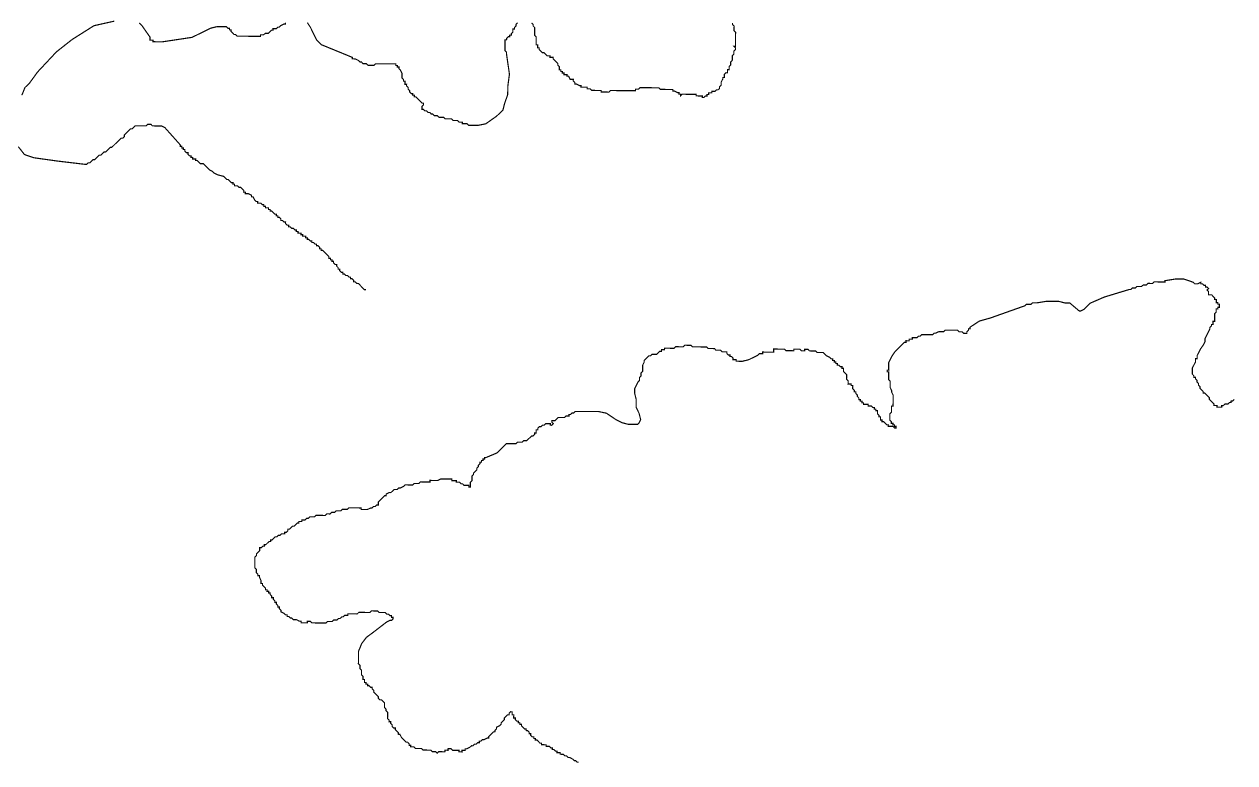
# Model space of a CAD drawing. Header units: metres. Extents: x 290190 to 339802, y 1811045 to 1991312.
# Drawn here: x 323416 to 326549, y 1824960 to 1826870 of the extents above; entities that cross this region are included whole.
import ezdxf

# ---------------------------------------------------------------- set-up
doc = ezdxf.new("R2010")
doc.units = ezdxf.units.M
doc.header["$MEASUREMENT"] = 0
doc.layers.add('HAZARDS LINE', color=1, linetype='Continuous')

msp = doc.modelspace()

# ---------------------------------------------------------------- linework, layer by layer
at = {"layer": 'HAZARDS LINE', "lineweight": 18, "const_width": 3.02}
for points in [[(323649, 1826877.9), (323596.5, 1826866.2), (323539.8, 1826830.4), (323499.2, 1826798.4), (323450.5, 1826746.4), (323430.1, 1826718.3), (323417.9, 1826706.3), (323409.7, 1826686.2)], [(324092.4, 1826874.4), (324092.4, 1826870.4), (324088.3, 1826870.4), (324080.2, 1826866.4), (324076.2, 1826862.4), (324072.1, 1826862.5), (324068.1, 1826858.5), (324064.1, 1826858.5), (324060, 1826858.5), (324060, 1826854.5), (324056, 1826854.5), (324051.9, 1826850.5), (324047.8, 1826846.5), (324043.8, 1826846.6), (324039.8, 1826846.6), (324035.7, 1826842.6), (324031.7, 1826842.6), (324027.7, 1826842.7), (324027.6, 1826838.6), (324023.6, 1826838.7), (324019.6, 1826838.7), (324015.5, 1826838.7), (324011.5, 1826838.7), (324007.5, 1826838.8), (324003.4, 1826838.8), (323999.4, 1826838.8), (323995.4, 1826838.9), (323991.3, 1826838.9), (323987.3, 1826838.9), (323983.3, 1826839), (323979.3, 1826839), (323975.2, 1826839), (323971.2, 1826839.1), (323967.2, 1826839.1), (323963.2, 1826843.2), (323959.1, 1826843.2), (323955.1, 1826847.3), (323951.1, 1826851.3), (323951.2, 1826855.3), (323947.1, 1826855.4), (323947.2, 1826859.4), (323943.1, 1826859.4), (323939.1, 1826863.5), (323935.1, 1826863.5), (323931.1, 1826863.6), (323927, 1826863.6), (323914.9, 1826863.7), (323898.8, 1826859.8), (323874.5, 1826847.9), (323850.2, 1826836), (323773.6, 1826824.5), (323769.5, 1826824.5), (323765.5, 1826824.6), (323761.5, 1826824.6), (323757.4, 1826824.6), (323753.4, 1826824.7), (323749.4, 1826824.7), (323749.4, 1826828.7), (323745.4, 1826828.7), (323741.3, 1826828.8), (323741.4, 1826832.8), (323741.4, 1826836.8), (323721.5, 1826865.2), (323713.5, 1826873.3)], [(324693, 1826873.7), (324689, 1826869.7), (324688.9, 1826865.7), (324684.9, 1826861.7), (324684.8, 1826857.6), (324680.8, 1826857.7), (324680.8, 1826853.6), (324680.7, 1826849.6), (324676.7, 1826845.6), (324676.6, 1826841.6), (324672.6, 1826841.6), (324672.6, 1826837.6), (324668.5, 1826837.6), (324664.5, 1826833.6), (324664.4, 1826829.6), (324660.4, 1826829.6), (324660.4, 1826825.6), (324660.4, 1826821.5), (324660.3, 1826817.5), (324660.3, 1826813.5), (324660.3, 1826809.5), (324660.2, 1826805.4), (324660.2, 1826801.4), (324664.2, 1826797.3), (324664.2, 1826793.3), (324671.8, 1826740.8), (324667.5, 1826708.6), (324667.4, 1826688.4), (324659.1, 1826664.3), (324655, 1826648.2), (324638.7, 1826632.2), (324610.3, 1826612.3), (324590.2, 1826608.4), (324582.1, 1826608.5), (324578.1, 1826608.5), (324574, 1826608.5), (324570, 1826608.6), (324566, 1826608.6), (324562, 1826612.7), (324557.9, 1826612.7), (324553.9, 1826612.7), (324549.9, 1826612.8), (324549.9, 1826616.8), (324541.8, 1826616.9), (324537.8, 1826620.9), (324533.8, 1826621), (324525.8, 1826621), (324521.8, 1826625.1), (324517.7, 1826625.1), (324513.7, 1826625.1), (324509.7, 1826625.2), (324505.6, 1826625.2), (324501.6, 1826629.3), (324497.6, 1826629.3), (324493.6, 1826629.3), (324489.5, 1826629.4), (324485.5, 1826633.4), (324481.5, 1826633.5), (324477.5, 1826633.5), (324473.5, 1826637.6), (324469.4, 1826637.6), (324465.5, 1826641.7), (324461.4, 1826641.7), (324457.4, 1826645.8), (324453.4, 1826645.8), (324449.4, 1826649.8), (324445.4, 1826649.9), (324445.4, 1826653.9), (324445.4, 1826657.9), (324449.5, 1826661.9), (324449.5, 1826666), (324445.5, 1826666), (324437.5, 1826674.1), (324433.5, 1826678.2), (324429.5, 1826682.3), (324425.5, 1826682.3), (324425.5, 1826686.3), (324421.5, 1826686.3), (324421.5, 1826690.4), (324417.5, 1826690.4), (324413.5, 1826694.5), (324413.5, 1826698.5), (324409.5, 1826702.6), (324409.5, 1826706.6), (324405.5, 1826710.7), (324405.6, 1826714.7), (324401.5, 1826714.7), (324401.6, 1826718.8), (324401.6, 1826722.8), (324397.6, 1826722.8), (324397.6, 1826726.9), (324393.6, 1826730.9), (324393.6, 1826734.9), (324393.7, 1826739), (324393.7, 1826743), (324389.7, 1826751.1), (324385.7, 1826755.2), (324385.8, 1826759.2), (324381.7, 1826759.2), (324381.8, 1826763.3), (324377.7, 1826763.3), (324377.8, 1826767.3), (324373.7, 1826767.4), (324369.7, 1826767.4), (324365.7, 1826767.4), (324361.6, 1826767.5), (324357.6, 1826767.5), (324353.6, 1826767.5), (324345.5, 1826767.6), (324341.5, 1826767.6), (324337.4, 1826767.6), (324333.4, 1826767.7), (324329.4, 1826767.7), (324325.4, 1826767.7), (324321.3, 1826763.7), (324317.3, 1826763.8), (324313.2, 1826763.8), (324309.2, 1826763.8), (324305.2, 1826763.9), (324301.2, 1826767.9), (324297.1, 1826768), (324293.1, 1826768), (324289.1, 1826772.1), (324285.1, 1826772.1), (324281.1, 1826776.2), (324273.1, 1826780.2), (324269, 1826780.3), (324265, 1826780.3), (324265, 1826784.3), (324244.9, 1826792.6), (324184.7, 1826817.2), (324172.7, 1826829.4), (324164.7, 1826845.6), (324156.8, 1826861.8), (324148.8, 1826874)], [(325249.3, 1826873.4), (325249.3, 1826869.3), (325253.3, 1826865.3), (325253.2, 1826861.2), (325253.2, 1826857.2), (325253.2, 1826853.2), (325257.2, 1826849.1), (325257.1, 1826845.1), (325257.1, 1826841), (325257.1, 1826837), (325257, 1826833), (325257, 1826828.9), (325257, 1826824.9), (325256.9, 1826820.9), (325256.9, 1826816.9), (325256.9, 1826812.8), (325252.8, 1826812.9), (325256.8, 1826808.8), (325256.8, 1826804.8), (325252.7, 1826800.8), (325252.7, 1826796.7), (325252.7, 1826792.7), (325248.6, 1826788.7), (325248.6, 1826784.7), (325248.6, 1826780.6), (325248.5, 1826776.6), (325244.5, 1826772.6), (325244.4, 1826764.5), (325240.3, 1826760.5), (325240.3, 1826756.5), (325240.3, 1826752.5), (325236.2, 1826752.5), (325236.2, 1826748.5), (325236.2, 1826744.4), (325232.2, 1826744.5), (325228.1, 1826740.5), (325228.1, 1826736.4), (325228, 1826732.4), (325224, 1826732.4), (325224, 1826728.4), (325219.9, 1826720.4), (325219.8, 1826716.4), (325219.8, 1826712.3), (325215.7, 1826708.3), (325215.7, 1826704.3), (325211.6, 1826700.3), (325207.6, 1826700.3), (325203.6, 1826696.3), (325199.5, 1826696.4), (325195.5, 1826696.4), (325195.5, 1826692.4), (325191.4, 1826692.4), (325187.4, 1826692.4), (325187.4, 1826688.4), (325183.3, 1826688.4), (325183.3, 1826684.4), (325179.3, 1826684.4), (325175.2, 1826680.4), (325171.2, 1826680.5), (325171.2, 1826684.5), (325167.2, 1826684.5), (325163.2, 1826684.5), (325159.1, 1826684.6), (325155.1, 1826684.6), (325155.1, 1826688.6), (325151.1, 1826688.7), (325147.1, 1826688.7), (325143, 1826688.7), (325139, 1826688.8), (325130.9, 1826688.8), (325126.9, 1826688.9), (325122.9, 1826688.9), (325118.8, 1826688.9), (325114.8, 1826684.9), (325114.8, 1826689), (325110.8, 1826689), (325110.8, 1826693), (325106.8, 1826693.1), (325098.8, 1826697.1), (325094.7, 1826697.2), (325094.8, 1826701.2), (325082.7, 1826701.3), (325078.6, 1826701.3), (325074.6, 1826701.4), (325070.6, 1826701.4), (325066.5, 1826701.4), (325062.5, 1826701.5), (325058.5, 1826705.5), (325054.5, 1826705.6), (325050.4, 1826705.6), (325038.4, 1826705.7), (325030.3, 1826705.7), (325026.3, 1826705.8), (325018.2, 1826705.8), (325014.2, 1826705.9), (325010.1, 1826705.9), (325006.1, 1826701.9), (325002, 1826701.9), (324998, 1826702), (324998, 1826697.9), (324994, 1826698), (324989.9, 1826698), (324985.9, 1826698), (324981.9, 1826698.1), (324977.8, 1826698.1), (324973.8, 1826698.1), (324969.8, 1826698.2), (324957.7, 1826698.3), (324953.6, 1826698.3), (324945.6, 1826698.4), (324941.6, 1826698.4), (324933.5, 1826698.4), (324929.4, 1826694.4), (324925.4, 1826694.5), (324921.4, 1826694.5), (324917.3, 1826694.5), (324913.3, 1826694.6), (324909.3, 1826694.6), (324909.3, 1826698.6), (324905.3, 1826698.7), (324901.2, 1826698.7), (324897.2, 1826698.7), (324893.2, 1826698.8), (324889.2, 1826698.8), (324885.1, 1826698.8), (324881.1, 1826702.9), (324877.1, 1826702.9), (324873.1, 1826703), (324873.1, 1826707), (324869.1, 1826707), (324865, 1826707), (324861, 1826707.1), (324857, 1826707.1), (324857, 1826711.1), (324853, 1826711.2), (324844.9, 1826715.3), (324840.9, 1826715.3), (324840.9, 1826719.3), (324836.9, 1826723.4), (324837, 1826727.4), (324832.9, 1826727.5), (324828.9, 1826727.5), (324824.9, 1826735.6), (324820.9, 1826735.6), (324821, 1826739.6), (324816.9, 1826739.7), (324812.9, 1826739.7), (324812.9, 1826743.7), (324808.9, 1826743.8), (324808.9, 1826747.8), (324804.9, 1826747.8), (324804.9, 1826751.9), (324800.9, 1826751.9), (324800.9, 1826755.9), (324801, 1826760), (324797, 1826764), (324797, 1826768.1), (324793, 1826772.1), (324789, 1826776.2), (324785, 1826780.2), (324785, 1826784.3), (324781, 1826784.3), (324777, 1826784.3), (324777, 1826788.4), (324773, 1826788.4), (324768.9, 1826788.4), (324764.9, 1826792.5), (324760.9, 1826796.6), (324756.9, 1826796.6), (324752.9, 1826800.7), (324748.9, 1826804.7), (324748.9, 1826808.8), (324744.9, 1826808.8), (324744.9, 1826812.8), (324745, 1826816.8), (324740.9, 1826816.9), (324741, 1826820.9), (324741, 1826824.9), (324741, 1826829), (324741.1, 1826833), (324741.1, 1826837), (324737.1, 1826841.1), (324737.1, 1826845.1), (324737.2, 1826849.2), (324737.2, 1826853.2), (324737.2, 1826857.2), (324737.3, 1826861.3), (324733.3, 1826865.3), (324733.3, 1826869.4), (324729.3, 1826873.4)], [(323400.6, 1826553.3), (323416.5, 1826533), (323440.7, 1826524.7), (323501.1, 1826516.2), (323573.5, 1826507.6), (323577.6, 1826507.5), (323581.6, 1826511.5), (323585.7, 1826511.5), (323589.7, 1826515.5), (323593.8, 1826519.5), (323597.8, 1826519.5), (323601.9, 1826523.5), (323605.9, 1826527.5), (323610, 1826531.5), (323614, 1826531.4), (323618.1, 1826535.4), (323622.2, 1826539.4), (323626.2, 1826539.4), (323630.3, 1826543.4), (323634.3, 1826547.4), (323638.4, 1826551.4), (323642.4, 1826551.4), (323646.5, 1826555.4), (323650.5, 1826559.4), (323654.6, 1826563.4), (323658.7, 1826567.4), (323662.7, 1826571.4), (323666.8, 1826575.4), (323670.8, 1826575.3), (323674.9, 1826579.3), (323674.9, 1826583.4), (323679, 1826587.4), (323683, 1826591.4), (323687.1, 1826595.4), (323691.2, 1826599.4), (323695.2, 1826599.3), (323699.3, 1826603.3), (323703.3, 1826607.3), (323707.4, 1826607.3), (323711.4, 1826607.3), (323715.4, 1826607.2), (323719.4, 1826607.2), (323723.5, 1826607.2), (323727.5, 1826607.1), (323731.5, 1826607.1), (323735.6, 1826611.1), (323739.6, 1826611.1), (323743.7, 1826611.1), (323747.7, 1826607), (323751.7, 1826607), (323755.7, 1826606.9), (323759.8, 1826606.9), (323763.8, 1826606.9), (323767.8, 1826606.8), (323771.8, 1826606.8), (323779.9, 1826602.7), (323819.8, 1826558), (323819.8, 1826554), (323823.8, 1826554), (323823.8, 1826549.9), (323827.8, 1826549.9), (323827.8, 1826545.9), (323831.8, 1826545.9), (323831.8, 1826541.8), (323835.8, 1826537.8), (323839.8, 1826537.7), (323839.8, 1826533.7), (323843.8, 1826529.6), (323847.8, 1826529.6), (323847.8, 1826525.6), (323851.8, 1826525.5), (323851.8, 1826521.5), (323855.8, 1826521.5), (323859.9, 1826521.4), (323859.8, 1826517.4), (323863.9, 1826517.4), (323867.9, 1826513.3), (323871.9, 1826509.3), (323875.9, 1826509.2), (323879.9, 1826509.2), (323883.9, 1826505.1), (323887.9, 1826501.1), (323891.9, 1826497), (323895.9, 1826492.9), (323903.9, 1826488.8), (323907.9, 1826484.8), (323916, 1826480.7), (323932.1, 1826476.5), (323940.1, 1826468.4), (323944.1, 1826468.4), (323948.1, 1826464.3), (323952.1, 1826460.2), (323956.1, 1826460.2), (323956.1, 1826456.2), (323960.1, 1826456.1), (323960.1, 1826452.1), (323964.1, 1826452.1), (323968.1, 1826452), (323972.1, 1826448), (323976.2, 1826448), (323980.2, 1826443.9), (323984.2, 1826439.8), (323984.1, 1826435.8), (323988.2, 1826435.8), (323988.1, 1826431.7), (323992.2, 1826431.7), (323996.2, 1826431.7), (324004.2, 1826427.6), (324004.2, 1826423.5), (324008.2, 1826423.5), (324012.2, 1826415.4), (324016.2, 1826411.4), (324020.2, 1826411.3), (324020.2, 1826407.3), (324024.2, 1826407.3), (324028.3, 1826407.2), (324032.3, 1826403.2), (324036.3, 1826403.1), (324036.3, 1826399.1), (324040.3, 1826399.1), (324040.3, 1826395), (324044.3, 1826395), (324048.3, 1826395), (324048.3, 1826390.9), (324052.3, 1826390.9), (324052.3, 1826386.9), (324056.3, 1826386.8), (324060.3, 1826382.8), (324064.3, 1826378.7), (324068.3, 1826378.7), (324068.3, 1826374.7), (324072.3, 1826374.6), (324072.3, 1826370.6), (324076.3, 1826370.6), (324080.3, 1826366.5), (324080.3, 1826362.5), (324084.3, 1826362.4), (324088.3, 1826358.4), (324092.4, 1826358.3), (324092.3, 1826354.3), (324096.3, 1826350.2), (324100.4, 1826350.2), (324100.3, 1826346.2), (324104.4, 1826346.2), (324108.4, 1826342.1), (324112.4, 1826342.1), (324116.4, 1826338), (324120.4, 1826338), (324120.4, 1826333.9), (324124.4, 1826333.9), (324124.4, 1826329.9), (324128.4, 1826329.8), (324132.5, 1826329.8), (324132.4, 1826325.8), (324136.5, 1826325.7), (324136.4, 1826321.7), (324140.5, 1826321.7), (324144.5, 1826321.6), (324144.5, 1826317.6), (324148.5, 1826317.6), (324148.5, 1826313.6), (324152.5, 1826313.5), (324156.5, 1826309.5), (324160.5, 1826309.4), (324160.5, 1826305.4), (324164.5, 1826305.4), (324168.5, 1826301.3), (324172.5, 1826301.3), (324172.5, 1826297.2), (324176.5, 1826297.2), (324180.5, 1826293.1), (324180.5, 1826289.1), (324184.5, 1826289.1), (324184.5, 1826285), (324188.5, 1826285), (324192.5, 1826281), (324196.5, 1826276.9), (324200.5, 1826272.8), (324204.5, 1826268.8), (324204.5, 1826264.7), (324208.5, 1826264.7), (324208.5, 1826260.7), (324212.5, 1826260.6), (324212.5, 1826256.6), (324216.5, 1826256.6), (324216.5, 1826252.5), (324220.5, 1826248.5), (324224.5, 1826248.5), (324224.5, 1826244.4), (324228.5, 1826240.4), (324228.5, 1826236.3), (324232.5, 1826236.3), (324232.5, 1826232.3), (324236.5, 1826228.2), (324240.5, 1826228.2), (324240.5, 1826224.1), (324244.5, 1826224.1), (324248.5, 1826220), (324252.5, 1826220), (324256.5, 1826215.9), (324260.6, 1826215.9), (324260.5, 1826211.9), (324264.5, 1826211.9), (324268.5, 1826207.8), (324268.5, 1826203.8), (324272.5, 1826203.7), (324276.5, 1826199.7), (324280.6, 1826199.6), (324284.6, 1826195.6), (324288.6, 1826191.5), (324292.6, 1826187.4), (324296.6, 1826183.4), (324300.6, 1826183.3)], [(324851.3, 1824961.5), (324847.3, 1824961.5), (324843.3, 1824965.5), (324839.2, 1824965.6), (324835.2, 1824969.6), (324827.2, 1824973.7), (324823.2, 1824973.8), (324819.2, 1824977.8), (324815.1, 1824977.9), (324811.2, 1824981.9), (324803.1, 1824982), (324803.1, 1824986), (324795.1, 1824986.1), (324795.1, 1824990.1), (324791.1, 1824990.2), (324787.1, 1824994.2), (324783, 1824994.2), (324783.1, 1824998.3), (324779, 1824998.3), (324775, 1825002.4), (324767, 1825002.4), (324767, 1825006.5), (324754.9, 1825006.6), (324754.9, 1825010.6), (324750.9, 1825010.6), (324746.9, 1825014.7), (324742.9, 1825018.8), (324738.9, 1825018.8), (324738.9, 1825022.8), (324734.9, 1825022.8), (324734.9, 1825026.9), (324730.9, 1825026.9), (324726.9, 1825031), (324726.9, 1825035), (324722.9, 1825035), (324722.9, 1825039.1), (324718.9, 1825043.1), (324714.9, 1825043.2), (324714.9, 1825047.2), (324710.9, 1825047.2), (324706.9, 1825051.3), (324702.9, 1825055.4), (324702.9, 1825059.4), (324698.9, 1825059.4), (324698.9, 1825063.4), (324694.9, 1825063.5), (324694.9, 1825067.5), (324690.9, 1825067.5), (324686.9, 1825071.6), (324686.9, 1825075.6), (324682.9, 1825075.7), (324683, 1825083.7), (324678.9, 1825083.8), (324679, 1825091.8), (324675, 1825091.9), (324670.9, 1825087.9), (324670.9, 1825083.8), (324666.8, 1825083.9), (324658.7, 1825075.9), (324658.7, 1825071.8), (324650.6, 1825063.8), (324650.5, 1825059.8), (324646.5, 1825055.8), (324638.4, 1825051.8), (324638.3, 1825047.8), (324634.3, 1825043.8), (324634.2, 1825039.8), (324630.2, 1825039.8), (324626.1, 1825035.8), (324618, 1825027.8), (324618, 1825023.8), (324614, 1825023.8), (324605.9, 1825019.8), (324601.8, 1825019.9), (324597.8, 1825015.9), (324593.7, 1825015.9), (324593.7, 1825011.9), (324589.7, 1825011.9), (324585.6, 1825007.9), (324581.6, 1825007.9), (324577.5, 1825003.9), (324573.5, 1825004), (324569.4, 1825000), (324561.3, 1824996), (324557.3, 1824996), (324557.3, 1824992), (324549.2, 1824992.1), (324549.2, 1824988), (324541.1, 1824988.1), (324541.2, 1824992.1), (324525, 1824992.2), (324521, 1824996.3), (324513, 1824996.4), (324512.9, 1824992.3), (324504.9, 1824992.4), (324504.8, 1824988.4), (324488.7, 1824988.5), (324484.7, 1824984.5), (324480.7, 1824988.6), (324472.6, 1824988.6), (324468.6, 1824992.7), (324448.4, 1824992.8), (324444.4, 1824996.9), (324428.3, 1824997), (324424.3, 1825001.1), (324416.3, 1825001.2), (324416.3, 1825005.2), (324412.3, 1825005.2), (324412.3, 1825009.3), (324408.3, 1825013.3), (324404.3, 1825013.4), (324396.3, 1825021.5), (324392.3, 1825025.5), (324388.3, 1825033.6), (324384.3, 1825033.7), (324384.3, 1825037.7), (324380.3, 1825041.8), (324376.3, 1825045.8), (324376.3, 1825049.9), (324372.3, 1825049.9), (324368.3, 1825054), (324368.3, 1825058), (324364.3, 1825062), (324364.4, 1825066.1), (324360.3, 1825066.1), (324360.4, 1825070.1), (324356.4, 1825074.2), (324356.5, 1825090.3), (324352.5, 1825094.4), (324352.5, 1825098.4), (324348.5, 1825102.5), (324348.6, 1825114.6), (324344.6, 1825118.6), (324340.6, 1825122.7), (324336.6, 1825122.7), (324332.6, 1825126.8), (324332.6, 1825130.8), (324324.6, 1825139), (324320.6, 1825143), (324320.7, 1825147.1), (324316.7, 1825151.1), (324316.7, 1825155.1), (324312.7, 1825155.2), (324308.7, 1825159.2), (324304.6, 1825159.3), (324304.7, 1825163.3), (324300.6, 1825163.3), (324300.7, 1825167.4), (324296.6, 1825167.4), (324296.7, 1825175.5), (324292.7, 1825175.5), (324292.7, 1825183.6), (324288.7, 1825187.6), (324288.8, 1825199.7), (324284.8, 1825203.8), (324284.9, 1825211.8), (324280.9, 1825215.9), (324281.2, 1825248.2), (324289.4, 1825268.2), (324301.6, 1825284.3), (324317.8, 1825296.2), (324354.3, 1825324.2), (324362.4, 1825328.1), (324366.4, 1825328.1), (324370.5, 1825332.1), (324370.5, 1825336.1), (324366.5, 1825336.2), (324366.5, 1825340.2), (324362.5, 1825340.2), (324358.5, 1825344.3), (324354.5, 1825344.3), (324350.5, 1825348.4), (324334.3, 1825348.5), (324330.3, 1825352.6), (324314.2, 1825352.7), (324310.2, 1825348.7), (324281.9, 1825348.9), (324277.9, 1825344.9), (324253.7, 1825345.1), (324253.7, 1825341.1), (324245.6, 1825341.2), (324241.5, 1825337.2), (324237.5, 1825337.2), (324233.4, 1825333.2), (324229.4, 1825333.2), (324225.4, 1825329.2), (324217.3, 1825329.3), (324213.2, 1825325.3), (324201.1, 1825325.4), (324197.1, 1825321.4), (324160.8, 1825321.7), (324156.8, 1825325.7), (324148.7, 1825325.8), (324148.7, 1825321.8), (324132.6, 1825321.9), (324132.6, 1825325.9), (324128.6, 1825326), (324120.6, 1825330.1), (324112.5, 1825330.1), (324108.5, 1825334.2), (324104.5, 1825334.2), (324100.5, 1825338.3), (324096.4, 1825338.3), (324096.5, 1825342.3), (324092.4, 1825342.4), (324088.4, 1825346.4), (324080.4, 1825350.5), (324080.4, 1825354.6), (324076.4, 1825358.6), (324076.5, 1825362.7), (324072.4, 1825362.7), (324072.5, 1825366.7), (324068.5, 1825370.8), (324068.5, 1825374.8), (324064.5, 1825374.8), (324064.5, 1825378.9), (324060.5, 1825382.9), (324060.5, 1825387), (324056.5, 1825387), (324056.5, 1825391), (324052.5, 1825395.1), (324052.6, 1825399.1), (324048.5, 1825399.2), (324048.6, 1825403.2), (324044.5, 1825403.2), (324044.6, 1825407.3), (324040.5, 1825407.3), (324040.6, 1825411.3), (324032.6, 1825419.4), (324032.6, 1825423.5), (324028.6, 1825423.5), (324028.6, 1825431.6), (324024.7, 1825439.7), (324024.7, 1825443.7), (324020.7, 1825443.7), (324020.7, 1825447.8), (324016.7, 1825451.8), (324016.8, 1825459.9), (324012.8, 1825463.9), (324013, 1825492.2), (324017.1, 1825496.2), (324017.1, 1825500.2), (324021.2, 1825504.2), (324025.2, 1825508.2), (324025.3, 1825516.3), (324029.3, 1825516.2), (324033.4, 1825520.2), (324037.4, 1825520.2), (324037.4, 1825524.2), (324041.5, 1825524.2), (324045.5, 1825528.2), (324049.6, 1825532.2), (324053.6, 1825532.2), (324053.7, 1825536.2), (324057.7, 1825536.2), (324061.7, 1825540.2), (324065.8, 1825544.2), (324069.8, 1825544.1), (324073.9, 1825548.1), (324077.9, 1825548.1), (324082, 1825552.1), (324090.1, 1825552), (324090.1, 1825556.1), (324094.1, 1825556), (324098.2, 1825560), (324098.2, 1825564.1), (324102.2, 1825564), (324106.3, 1825568), (324110.4, 1825572), (324114.4, 1825572), (324122.5, 1825580), (324126.6, 1825580), (324126.6, 1825584), (324134.6, 1825583.9), (324134.7, 1825588), (324142.7, 1825587.9), (324146.8, 1825591.9), (324150.8, 1825591.9), (324154.9, 1825595.9), (324167, 1825595.8), (324171.1, 1825599.8), (324195.2, 1825599.6), (324199.3, 1825603.6), (324207.4, 1825603.5), (324211.4, 1825607.5), (324219.5, 1825607.5), (324223.5, 1825611.5), (324235.6, 1825611.4), (324239.7, 1825615.4), (324251.8, 1825615.3), (324255.9, 1825619.3), (324288.1, 1825619), (324288.1, 1825615), (324304.2, 1825614.9), (324312.3, 1825618.8), (324316.3, 1825618.8), (324320.4, 1825622.8), (324324.4, 1825622.8), (324328.5, 1825626.8), (324332.5, 1825626.7), (324332.6, 1825634.8), (324336.6, 1825638.8), (324340.7, 1825642.8), (324344.8, 1825646.8), (324348.8, 1825650.8), (324352.8, 1825650.8), (324352.9, 1825654.8), (324361, 1825658.8), (324365, 1825658.7), (324369.1, 1825662.7), (324373.1, 1825666.7), (324381.2, 1825666.7), (324385.3, 1825670.7), (324389.3, 1825670.6), (324397.4, 1825674.6), (324401.4, 1825678.6), (324421.6, 1825678.4), (324425.7, 1825682.4), (324437.7, 1825682.3), (324441.8, 1825686.3), (324466, 1825686.2), (324466, 1825690.2), (324486.2, 1825690), (324494.3, 1825694), (324522.5, 1825693.8), (324522.5, 1825689.7), (324534.5, 1825689.6), (324534.5, 1825685.6), (324542.6, 1825685.5), (324546.6, 1825681.5), (324550.6, 1825681.5), (324554.6, 1825677.4), (324566.7, 1825677.3), (324566.7, 1825673.3), (324570.7, 1825673.2), (324570.8, 1825685.3), (324574.9, 1825689.3), (324575, 1825701.4), (324579, 1825705.4), (324579, 1825709.5), (324583.1, 1825713.5), (324587.2, 1825717.5), (324587.2, 1825721.5), (324591.3, 1825725.5), (324591.3, 1825729.5), (324595.4, 1825733.5), (324595.4, 1825737.5), (324599.4, 1825737.5), (324599.5, 1825741.5), (324603.5, 1825741.5), (324603.5, 1825745.5), (324607.5, 1825745.5), (324607.6, 1825749.5), (324611.6, 1825749.5), (324639.9, 1825761.4), (324664.3, 1825785.4), (324688.5, 1825785.2), (324692.5, 1825789.2), (324704.6, 1825789.1), (324708.7, 1825793.1), (324716.8, 1825793), (324720.8, 1825797), (324724.9, 1825801), (324728.9, 1825805), (324733, 1825805), (324737, 1825809), (324737.1, 1825813), (324741.1, 1825813), (324741.2, 1825821.1), (324745.2, 1825821), (324745.2, 1825825.1), (324749.3, 1825829.1), (324753.3, 1825829), (324757.4, 1825833), (324761.4, 1825833), (324765.5, 1825837), (324777.6, 1825836.9), (324777.5, 1825832.9), (324781.6, 1825832.8), (324785.6, 1825836.8), (324781.6, 1825840.9), (324781.7, 1825844.9), (324789.7, 1825844.9), (324793.8, 1825848.9), (324797.8, 1825852.9), (324814, 1825852.7), (324818, 1825856.7), (324826.1, 1825856.7), (324826.1, 1825860.7), (324830.2, 1825860.7), (324834.2, 1825864.7), (324838.3, 1825864.6), (324842.3, 1825868.6), (324902.8, 1825868.2), (324922.9, 1825864), (324947, 1825847.7), (324963, 1825839.5), (324979.1, 1825835.3), (325003.3, 1825835.1), (325007.4, 1825839.1), (325011.4, 1825847.2), (325007.5, 1825863.3), (324999.6, 1825879.5), (324999.8, 1825899.7), (324995.9, 1825915.8), (324996, 1825927.9), (325004.1, 1825944), (325008.2, 1825948), (325008.3, 1825956), (325012.3, 1825960), (325012.4, 1825968.1), (325016.5, 1825972.1), (325016.6, 1825988.2), (325020.7, 1825996.3), (325020.7, 1826000.3), (325028.8, 1826008.3), (325032.9, 1826012.3), (325036.9, 1826012.3), (325041, 1826016.3), (325053.1, 1826016.2), (325057.1, 1826020.2), (325061.2, 1826024.2), (325065.2, 1826024.1), (325065.3, 1826028.2), (325073.3, 1826028.1), (325073.4, 1826032.1), (325097.6, 1826031.9), (325101.6, 1826035.9), (325121.8, 1826035.8), (325125.8, 1826039.8), (325142, 1826039.6), (325146, 1826035.6), (325182.2, 1826035.3), (325186.2, 1826031.2), (325202.4, 1826031.1), (325206.4, 1826027), (325218.4, 1826027), (325222.4, 1826022.9), (325234.5, 1826022.8), (325234.5, 1826018.8), (325238.5, 1826014.7), (325242.5, 1826014.7), (325242.5, 1826010.6), (325246.5, 1826010.6), (325250.5, 1826006.5), (325250.5, 1826002.5), (325258.6, 1826002.4), (325258.5, 1825998.4), (325274.7, 1825998.3), (325290.8, 1826002.2), (325315.1, 1826014.1), (325319.1, 1826018.1), (325327.2, 1826018), (325327.2, 1826022.1), (325355.5, 1826021.8), (325355.5, 1826029.9), (325383.7, 1826029.7), (325387.7, 1826025.6), (325407.9, 1826025.5), (325407.9, 1826029.5), (325424, 1826029.4), (325428, 1826025.3), (325436.1, 1826025.2), (325436.1, 1826029.3), (325444.2, 1826029.2), (325448.2, 1826025.1), (325464.3, 1826025), (325468.3, 1826021), (325484.4, 1826020.8), (325488.4, 1826016.8), (325492.4, 1826012.7), (325500.5, 1826008.6), (325504.5, 1826004.5), (325508.5, 1826004.5), (325508.5, 1826000.5), (325512.5, 1826000.4), (325512.5, 1825996.4), (325516.5, 1825996.4), (325516.5, 1825992.4), (325520.5, 1825992.3), (325520.5, 1825988.3), (325524.5, 1825988.3), (325528.5, 1825984.2), (325532.5, 1825984.2), (325532.5, 1825980.1), (325536.5, 1825980.1), (325536.5, 1825972), (325540.5, 1825968), (325544.5, 1825963.9), (325544.4, 1825951.8), (325548.4, 1825947.8), (325548.3, 1825939.7), (325556.4, 1825939.6), (325556.3, 1825935.6), (325560.4, 1825935.6), (325560.3, 1825927.5), (325564.3, 1825923.4), (325564.3, 1825919.4), (325568.3, 1825919.4), (325568.3, 1825915.3), (325572.3, 1825911.3), (325572.2, 1825907.3), (325576.2, 1825903.2), (325576.2, 1825899.2), (325580.2, 1825899.1), (325580.2, 1825895.1), (325584.2, 1825895.1), (325584.2, 1825891), (325588.2, 1825891), (325588.2, 1825887), (325600.3, 1825886.9), (325600.3, 1825882.8), (325608.3, 1825882.8), (325612.3, 1825878.7), (325616.3, 1825878.7), (325616.3, 1825874.7), (325620.3, 1825874.6), (325620.3, 1825870.6), (325624.3, 1825870.6), (325624.3, 1825862.5), (325628.3, 1825858.4), (325628.2, 1825854.4), (325632.3, 1825854.4), (325632.2, 1825846.3), (325636.2, 1825846.3), (325636.2, 1825842.2), (325640.2, 1825842.2), (325644.2, 1825838.1), (325648.2, 1825834.1), (325652.3, 1825834.1), (325652.2, 1825830), (325664.3, 1825829.9), (325668.3, 1825825.9), (325672.4, 1825825.8), (325672.4, 1825829.9), (325668.4, 1825829.9), (325668.4, 1825833.9), (325664.4, 1825834), (325664.4, 1825838), (325660.4, 1825838), (325660.4, 1825842.1), (325656.4, 1825846.1), (325656.5, 1825862.2), (325660.6, 1825866.2), (325660.7, 1825882.4), (325664.7, 1825882.3), (325665, 1825910.6), (325661, 1825918.6), (325661, 1825922.7), (325657.1, 1825930.8), (325657.2, 1825946.9), (325653.2, 1825951), (325653.4, 1825971.1), (325649.3, 1825971.2), (325649.4, 1825975.2), (325653.4, 1825975.1), (325653.5, 1825995.3), (325661.7, 1826011.4), (325669.9, 1826023.4), (325686.1, 1826039.4), (325694.3, 1826047.4), (325698.3, 1826047.4), (325698.3, 1826051.4), (325706.4, 1826051.3), (325706.4, 1826055.4), (325714.5, 1826055.3), (325714.5, 1826059.3), (325726.6, 1826059.2), (325730.7, 1826063.2), (325734.7, 1826063.2), (325738.8, 1826067.2), (325767, 1826067), (325771, 1826071), (325775.1, 1826071), (325783.2, 1826074.9), (325795.3, 1826074.8), (325799.3, 1826078.8), (325831.6, 1826078.6), (325835.6, 1826074.5), (325843.6, 1826074.4), (325847.6, 1826070.4), (325855.7, 1826070.3), (325855.7, 1826074.3), (325859.8, 1826078.3), (325859.8, 1826082.4), (325863.8, 1826082.3), (325863.9, 1826086.4), (325888.2, 1826102.3), (325916.5, 1826110.2), (326005.4, 1826141.7), (326009.5, 1826145.7), (326021.5, 1826145.6), (326025.6, 1826149.6), (326037.7, 1826149.5), (326061.9, 1826153.4), (326094.2, 1826153.1), (326110.3, 1826148.9), (326122.3, 1826148.9), (326146.4, 1826128.5), (326150.4, 1826128.5), (326158.5, 1826132.4), (326174.7, 1826148.4), (326211.2, 1826164.3), (326275.8, 1826183.9), (326279.8, 1826183.9), (326283.9, 1826187.9), (326292, 1826187.8), (326296, 1826191.8), (326308.1, 1826191.7), (326312.2, 1826195.7), (326320.2, 1826195.7), (326324.3, 1826199.7), (326336.4, 1826199.6), (326340.5, 1826203.6), (326368.7, 1826203.4), (326368.7, 1826207.4), (326372.7, 1826207.4), (326396.9, 1826211.2), (326417.1, 1826211), (326441.2, 1826202.8), (326445.2, 1826198.7), (326453.3, 1826198.7), (326461.4, 1826202.6), (326461.3, 1826198.6), (326465.4, 1826198.6), (326469.4, 1826194.5), (326473.4, 1826194.5), (326473.4, 1826190.4), (326477.4, 1826190.4), (326481.4, 1826186.3), (326477.3, 1826182.3), (326481.3, 1826178.3), (326481.3, 1826170.2), (326489.3, 1826170.2), (326493.3, 1826166.1), (326497.3, 1826162), (326497.3, 1826158), (326501.3, 1826158), (326501.3, 1826149.9), (326505.3, 1826149.9), (326505.3, 1826145.8), (326509.3, 1826145.8), (326509.2, 1826137.7), (326505.2, 1826137.8), (326505.2, 1826133.7), (326501.1, 1826133.8), (326501.1, 1826125.7), (326497, 1826121.7), (326496.9, 1826101.6), (326492.8, 1826101.6), (326492.8, 1826093.5), (326488.7, 1826093.6), (326488.7, 1826089.5), (326484.6, 1826085.5), (326484.6, 1826081.5), (326480.5, 1826073.5), (326472.3, 1826057.4), (326472.3, 1826049.3), (326468.2, 1826041.3), (326460, 1826029.3), (326451.8, 1826013.2), (326451.8, 1826005.2), (326447.7, 1826005.2), (326447.7, 1825997.1), (326439.5, 1825981.1), (326439.4, 1825964.9), (326443.3, 1825960.9), (326443.3, 1825956.8), (326447.3, 1825956.8), (326447.3, 1825952.8), (326451.3, 1825948.7), (326451.3, 1825944.7), (326455.3, 1825940.6), (326455.3, 1825936.6), (326459.3, 1825932.5), (326459.2, 1825928.5), (326463.2, 1825924.4), (326467.2, 1825920.4), (326467.2, 1825916.3), (326471.2, 1825916.3), (326479.2, 1825908.2), (326483.2, 1825904.1), (326483.2, 1825900.1), (326487.2, 1825896), (326491.2, 1825892), (326495.2, 1825887.9), (326495.1, 1825883.9), (326503.2, 1825883.8), (326503.2, 1825879.8), (326515.3, 1825879.7), (326515.3, 1825883.7), (326519.3, 1825883.7), (326523.4, 1825887.7), (326531.5, 1825887.6), (326535.5, 1825891.6), (326539.5, 1825891.6), (326539.6, 1825895.6), (326543.6, 1825895.6), (326547.7, 1825899.6)]]:
    msp.add_lwpolyline(points, dxfattribs=at)

doc.saveas('drawing.dxf')
